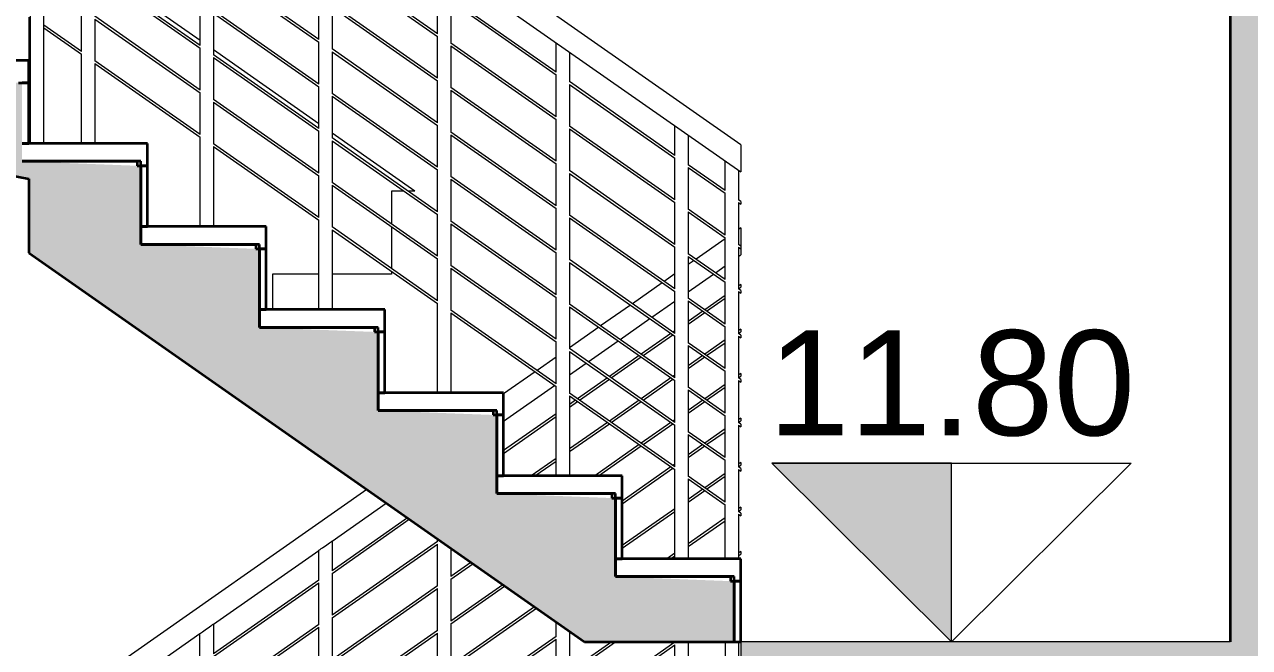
# Model space of a CAD drawing. Header units: metres. Extents: x 42 to 294, y -52 to 32.
# Drawn here: x 233.123 to 235.876, y 11.322 to 12.722 of the extents above; entities that cross this region are included whole.
import ezdxf

# ---------------------------------------------------------------- set-up
doc = ezdxf.new("R2010")
doc.units = ezdxf.units.M
doc.header["$LTSCALE"] = 0.15
doc.layers.get('0').update_dxf_attribs({"lineweight": 20})
for name, color, linetype, lineweight in [('A-FLORHRM', 1, 'Continuous', 9), ('A-FLOROTM', 6, 'Continuous', 13), ('A-FLORSTM', 2, 'Continuous', 9), ('A-WALL', 2, 'Continuous', 30)]:
    doc.layers.add(name, color=color, linetype=linetype, lineweight=lineweight)
doc.layers.add('MUROS', color=11, linetype='Continuous')
doc.styles.get("Standard").update_dxf_attribs({"font": 'arial.ttf', "height": 0.15})

# ---------------------------------------------------------------- blocks, each defined once
blk = doc.blocks.new('Barandilla - 30 mm-4-Sección  1')
at = {"layer": 'A-FLORHRM'}
for p, q in [((-0.2658, 11.84), (-0.2658, 11.7734)), ((-0.2958, 11.7524), (-0.2958, 11.819)), ((-0.2658, 11.7673), (-0.2658, 11.6734)), ((-0.2958, 11.6524), (-0.2958, 11.7463)), ((-0.2958, 11.5524), (-0.2958, 11.6463)), ((-0.2658, 11.6673), (-0.2658, 11.5734)), ((-0.2658, 11.5673), (-0.2658, 11.4734)), ((-0.2958, 11.4524), (-0.2958, 11.5463)), ((-0.2658, 11.4673), (-0.2658, 11.3734)), ((-0.2958, 11.3524), (-0.2958, 11.4463)), ((-0.2958, 11.2524), (-0.2958, 11.3463)), ((-0.2658, 11.3673), (-0.2658, 11.2734)), ((-0.2658, 11.2673), (-0.2658, 11.1734)), ((-0.2958, 11.1524), (-0.2958, 11.2463)), ((-0.2658, 11.1673), (-0.2658, 11.0734)), ((-0.2958, 11.0524), (-0.2958, 11.1463)), ((-0.2658, 11.0673), (-0.2658, 10.9468)), ((-0.2958, 10.9678), (-0.2958, 11.0463)), ((-0.2958, 10.8667), (-0.2958, 10.9068))]:
    blk.add_line(p, q, dxfattribs=at)
for points in [[(-0.2808, 11.8295), (-0.2775, 11.8318), (-0.2743, 11.834), (-0.2715, 11.836), (-0.2691, 11.8377), (-0.2673, 11.8389), (-0.2662, 11.8397), (-0.2658, 11.84)], [(-0.2958, 11.819), (-0.2954, 11.8192), (-0.2943, 11.82), (-0.2925, 11.8213), (-0.2902, 11.8229), (-0.2873, 11.8249), (-0.2841, 11.8271), (-0.2808, 11.8295)]]:
    blk.add_lwpolyline(points, dxfattribs=at)
blk = doc.blocks.new('Barandilla - 30 mm-5-Sección  1')
at = {"layer": 'A-FLORHRM'}
for p, q in [((-0.0291, 11.9391), (-0.0291, 12.0056)), ((0.0009, 12.0266), (0.0009, 11.9601)), ((0.0009, 11.954), (0.0009, 11.8601)), ((-0.0291, 11.8391), (-0.0291, 11.933)), ((0.0009, 11.854), (0.0009, 11.7601)), ((-0.0291, 11.7391), (-0.0291, 11.833)), ((0.0009, 11.754), (0.0009, 11.6601)), ((-0.0291, 11.6391), (-0.0291, 11.733)), ((0.0009, 11.654), (0.0009, 11.5601)), ((-0.0291, 11.5391), (-0.0291, 11.633)), ((0.0009, 11.554), (0.0009, 11.4601)), ((-0.0291, 11.4391), (-0.0291, 11.533)), ((0.0009, 11.454), (0.0009, 11.3601)), ((-0.0291, 11.3391), (-0.0291, 11.433)), ((0.0009, 11.354), (0.0009, 11.2601)), ((-0.0291, 11.2391), (-0.0291, 11.333)), ((-0.0291, 11.0533), (-0.0291, 11.233)), ((0.0009, 11.254), (0.0009, 11.0533))]:
    blk.add_line(p, q, dxfattribs=at)
for points in [[(-0.0291, 12.0056), (-0.0287, 12.0059), (-0.0276, 12.0067), (-0.0258, 12.0079), (-0.0235, 12.0096), (-0.0206, 12.0116), (-0.0174, 12.0138), (-0.0141, 12.0161)], [(-0.0141, 12.0161), (-0.0108, 12.0185), (-0.0076, 12.0207), (-0.0048, 12.0227), (-0.0024, 12.0243), (-0.0006, 12.0256), (0.0005, 12.0264), (0.0009, 12.0266)]]:
    blk.add_lwpolyline(points, dxfattribs=at)
blk = doc.blocks.new('Barandilla - 30 mm-6-Sección  1')
at = {"layer": 'A-FLORHRM'}
for p, q in [((0.2376, 12.0258), (0.2376, 12.0314)), ((0.2376, 11.9258), (0.2376, 12.0197)), ((0.2676, 12.0104), (0.2676, 11.9468)), ((0.2376, 11.8258), (0.2376, 11.9197)), ((0.2676, 11.9407), (0.2676, 11.8468)), ((0.2676, 11.8407), (0.2676, 11.7468)), ((0.2376, 11.7258), (0.2376, 11.8197)), ((0.2676, 11.7407), (0.2676, 11.6468)), ((0.2376, 11.6258), (0.2376, 11.7197)), ((0.2376, 11.5258), (0.2376, 11.6197)), ((0.2676, 11.6407), (0.2676, 11.5468)), ((0.2676, 11.5407), (0.2676, 11.4468)), ((0.2376, 11.4258), (0.2376, 11.5197)), ((0.2676, 11.4407), (0.2676, 11.24)), ((0.2376, 11.24), (0.2376, 11.4197))]:
    blk.add_line(p, q, dxfattribs=at)
blk = doc.blocks.new('Barandilla - 30 mm-7-Sección  1')
at = {"layer": 'A-FLORHRM'}
for p, q in [((0.5043, 12.3125), (0.5043, 12.3742)), ((0.5043, 12.2125), (0.5043, 12.3064)), ((0.5043, 12.1733), (0.5043, 12.2064)), ((0.5043, 11.8125), (0.5043, 11.8447)), ((0.5343, 11.8237), (0.5343, 11.7335)), ((0.5043, 11.7125), (0.5043, 11.8064)), ((0.5343, 11.7274), (0.5343, 11.6335)), ((0.5043, 11.6125), (0.5043, 11.7064)), ((0.5343, 11.6274), (0.5343, 11.4267)), ((0.5043, 11.4267), (0.5043, 11.6064))]:
    blk.add_line(p, q, dxfattribs=at)
blk = doc.blocks.new('Barandilla - 30 mm-8-Sección  1')
at = {"layer": 'A-FLORHRM'}
for p, q in [((0.771, 12.4992), (0.771, 12.5656)), ((0.771, 12.3992), (0.771, 12.4875)), ((0.771, 12.2992), (0.771, 12.3875)), ((0.771, 12.1992), (0.771, 12.2875)), ((0.771, 12.0992), (0.771, 12.1875)), ((0.771, 11.9992), (0.771, 12.0931)), ((0.771, 11.9867), (0.771, 11.9931)), ((0.771, 11.7992), (0.771, 11.8)), ((0.771, 11.6133), (0.771, 11.7931)), ((0.801, 11.8), (0.801, 11.6133))]:
    blk.add_line(p, q, dxfattribs=at)
blk.add_lwpolyline([(0.771, 12.5656), (0.771, 12.5657), (0.7712, 12.5658)], dxfattribs=at)
blk = doc.blocks.new('Barandilla - 30 mm-10-Sección  1')
at = {"layer": 'A-FLORHRM'}
for p, q in [((0.9153, 12.716), (0.9143, 12.716)), ((0.9153, 12.6925), (0.9153, 12.716)), ((0.9153, 12.5925), (0.9153, 12.6864)), ((0.9153, 12.4925), (0.9153, 12.5864)), ((0.9153, 12.3925), (0.9153, 12.4864)), ((0.9153, 12.2925), (0.9153, 12.3864)), ((0.9153, 12.1925), (0.9153, 12.2864)), ((0.9153, 12.0925), (0.9153, 12.1864)), ((0.9153, 11.9867), (0.9153, 12.0864)), ((0.8853, 11.6133), (0.8853, 11.8)), ((0.9153, 11.6133), (0.9153, 11.8))]:
    blk.add_line(p, q, dxfattribs=at)
blk = doc.blocks.new('Barandilla - Barandilla-53-Sección  1')
at = {"layer": 'A-FLORHRM'}
for p, q in [((0.9193, 12.7305), (0.9143, 12.727)), ((0.8843, 12.706), (0.8188, 12.6601)), ((0.9153, 12.6667), (0.9193, 12.6695)), ((0.9193, 12.6895), (0.9193, 12.6892)), ((0.8144, 12.6571), (0.8012, 12.6478)), ((0.8624, 12.6296), (0.8843, 12.645)), ((0.7712, 12.6268), (0.7473, 12.6101)), ((0.8012, 12.5868), (0.858, 12.6265)), ((0.743, 12.6071), (0.6759, 12.5601)), ((0.9193, 12.6031), (0.9153, 12.6002)), ((0.9153, 12.5941), (0.9193, 12.5969)), ((0.6716, 12.5571), (0.6045, 12.5101)), ((0.7195, 12.5296), (0.771, 12.5656)), ((0.8843, 12.5786), (0.8384, 12.5464)), ((0.8427, 12.5433), (0.8843, 12.5724)), ((0.6481, 12.4796), (0.7152, 12.5266)), ((0.834, 12.5433), (0.8012, 12.5203)), ((0.8012, 12.5142), (0.8384, 12.5403)), ((0.6001, 12.5071), (0.5345, 12.4611)), ((0.771, 12.4992), (0.767, 12.4964)), ((0.9193, 12.5031), (0.9153, 12.5002)), ((0.5767, 12.4296), (0.6437, 12.4766)), ((0.7626, 12.4933), (0.6955, 12.4464)), ((0.6999, 12.4433), (0.767, 12.4903)), ((0.8843, 12.4786), (0.8384, 12.4464)), ((0.8427, 12.4433), (0.8843, 12.4724)), ((0.9153, 12.4941), (0.9193, 12.4969)), ((0.6912, 12.4433), (0.6241, 12.3964)), ((0.834, 12.4433), (0.8012, 12.4203)), ((0.5045, 12.4401), (0.4616, 12.4101)), ((0.5345, 12.4001), (0.5723, 12.4266)), ((0.6285, 12.3933), (0.6955, 12.4403)), ((0.8012, 12.4142), (0.8384, 12.4403)), ((0.4573, 12.4071), (0.3861, 12.3573)), ((0.6197, 12.3933), (0.5527, 12.3464)), ((0.557, 12.3433), (0.6241, 12.3903)), ((0.7626, 12.3933), (0.6955, 12.3464)), ((0.6999, 12.3433), (0.767, 12.3903)), ((0.771, 12.3992), (0.767, 12.3964)), ((0.9193, 12.4031), (0.9153, 12.4002)), ((0.9153, 12.3941), (0.9193, 12.3969)), ((0.3861, 12.2962), (0.5009, 12.3766)), ((0.8843, 12.3786), (0.8384, 12.3464)), ((0.8427, 12.3433), (0.8843, 12.3724)), ((0.5483, 12.3433), (0.5345, 12.3337)), ((0.5345, 12.3276), (0.5527, 12.3403)), ((0.6912, 12.3433), (0.6241, 12.2964)), ((0.6285, 12.2933), (0.6955, 12.3403)), ((0.834, 12.3433), (0.8012, 12.3203)), ((0.8012, 12.3142), (0.8384, 12.3403)), ((0.5043, 12.3125), (0.3861, 12.2298)), ((0.3861, 12.2237), (0.5043, 12.3064)), ((0.6197, 12.2933), (0.5345, 12.2337)), ((0.5345, 12.2276), (0.6241, 12.2903)), ((0.7626, 12.2933), (0.6955, 12.2464)), ((0.6999, 12.2433), (0.767, 12.2903)), ((0.771, 12.2992), (0.767, 12.2964)), ((0.8843, 12.2786), (0.8384, 12.2464)), ((0.9193, 12.3031), (0.9153, 12.3002)), ((0.9153, 12.2941), (0.9193, 12.2969)), ((0.8427, 12.2433), (0.8843, 12.2724)), ((0.6912, 12.2433), (0.5912, 12.1733)), ((0.5999, 12.1733), (0.6955, 12.2403)), ((0.834, 12.2433), (0.8012, 12.2203)), ((0.8012, 12.2142), (0.8384, 12.2403)), ((0.5043, 12.2125), (0.4483, 12.1733)), ((0.457, 12.1733), (0.5043, 12.2064)), ((0.771, 12.1992), (0.767, 12.1964)), ((0.9193, 12.2031), (0.9153, 12.2002)), ((0.9153, 12.1941), (0.9193, 12.1969)), ((0.7626, 12.1933), (0.6528, 12.1165)), ((0.6528, 12.1104), (0.767, 12.1903)), ((0.8843, 12.1786), (0.8384, 12.1464)), ((0.8427, 12.1433), (0.8843, 12.1724)), ((0.0791, 12.1424), (-0.6807, 11.6105)), ((0.834, 12.1433), (0.8012, 12.1203)), ((0.8012, 12.1142), (0.8384, 12.1403)), ((0.0009, 12.0266), (0.1227, 12.1118)), ((0.771, 12.0992), (0.6528, 12.0165)), ((0.6528, 12.0104), (0.771, 12.0931)), ((0.9193, 12.1031), (0.9153, 12.1002)), ((0.9153, 12.0941), (0.9193, 12.0969)), ((0.1702, 12.0786), (0.0009, 11.9601)), ((0.0009, 11.954), (0.1745, 12.0756)), ((0.8843, 12.0786), (0.8012, 12.0203)), ((0.8012, 12.0142), (0.8843, 12.0724)), ((-0.2658, 11.8399), (-0.0291, 12.0056)), ((0.2376, 12.0258), (0.0009, 11.8601)), ((0.0009, 11.854), (0.2376, 12.0197)), ((0.9193, 12.0031), (0.9153, 12.0002)), ((0.313, 11.9786), (0.2676, 11.9468)), ((0.2676, 11.9407), (0.3174, 11.9756)), ((0.771, 11.9992), (0.7531, 11.9867)), ((0.7618, 11.9867), (0.771, 11.9931)), ((0.9153, 11.9941), (0.9193, 11.9969)), ((-0.0291, 11.9391), (-0.2658, 11.7734)), ((-0.2658, 11.7673), (-0.0291, 11.933)), ((0.2376, 11.9258), (0.0009, 11.7601)), ((0.0009, 11.754), (0.2376, 11.9197)), ((0.3844, 11.9286), (0.2676, 11.8468)), ((0.2676, 11.8407), (0.3888, 11.9256)), ((0.4559, 11.8786), (0.2676, 11.7468)), ((0.2676, 11.7407), (0.4602, 11.8756)), ((-0.0291, 11.8391), (-0.2658, 11.6734)), ((-0.5325, 11.6532), (-0.2958, 11.8189)), ((-0.2658, 11.6673), (-0.0291, 11.833)), ((0.2376, 11.8258), (0.0009, 11.6601)), ((0.0009, 11.654), (0.2376, 11.8197)), ((0.5043, 11.8125), (0.2676, 11.6468)), ((0.2676, 11.6407), (0.5043, 11.8064)), ((0.6293, 11.8), (0.5343, 11.7335)), ((0.5343, 11.7274), (0.638, 11.8)), ((0.771, 11.7992), (0.5343, 11.6335)), ((0.5343, 11.6274), (0.771, 11.7931))]:
    blk.add_line(p, q, dxfattribs=at)
for points in [[(0.9193, 12.7305), (0.9193, 12.7295), (0.9193, 12.7264), (0.9193, 12.7216), (0.9193, 12.7153), (0.9193, 12.7079), (0.9193, 12.7)], [(0.9193, 12.7), (0.9193, 12.6947), (0.9193, 12.6896)], [(0.9193, 12.6858), (0.9193, 12.6803), (0.9193, 12.6758), (0.9193, 12.6723), (0.9193, 12.6702), (0.9193, 12.6695)], [(0.9193, 12.6031), (0.9193, 12.6029), (0.9193, 12.6026), (0.9193, 12.6022), (0.9193, 12.6015), (0.9193, 12.6008), (0.9193, 12.6)], [(0.9193, 12.6), (0.9193, 12.5992), (0.9193, 12.5985), (0.9193, 12.5978), (0.9193, 12.5974), (0.9193, 12.5971), (0.9193, 12.5969)], [(0.9193, 12.5031), (0.9193, 12.5029), (0.9193, 12.5026), (0.9193, 12.5022), (0.9193, 12.5015), (0.9193, 12.5008), (0.9193, 12.5)], [(0.9193, 12.5), (0.9193, 12.4992), (0.9193, 12.4985), (0.9193, 12.4978), (0.9193, 12.4974), (0.9193, 12.4971), (0.9193, 12.4969)], [(0.9193, 12.4031), (0.9193, 12.4029), (0.9193, 12.4026), (0.9193, 12.4022), (0.9193, 12.4015), (0.9193, 12.4008), (0.9193, 12.4)], [(0.9193, 12.4), (0.9193, 12.3992), (0.9193, 12.3985), (0.9193, 12.3978), (0.9193, 12.3974), (0.9193, 12.3971), (0.9193, 12.3969)], [(0.9193, 12.3031), (0.9193, 12.3029), (0.9193, 12.3026), (0.9193, 12.3022), (0.9193, 12.3015), (0.9193, 12.3008), (0.9193, 12.3)], [(0.9193, 12.3), (0.9193, 12.2992), (0.9193, 12.2985), (0.9193, 12.2978), (0.9193, 12.2974), (0.9193, 12.2971), (0.9193, 12.2969)], [(0.9193, 12.2031), (0.9193, 12.2029), (0.9193, 12.2026), (0.9193, 12.2022), (0.9193, 12.2015), (0.9193, 12.2008), (0.9193, 12.2)], [(0.9193, 12.2), (0.9193, 12.1992), (0.9193, 12.1985), (0.9193, 12.1978), (0.9193, 12.1974), (0.9193, 12.1971), (0.9193, 12.1969)], [(0.9193, 12.1031), (0.9193, 12.1029), (0.9193, 12.1026), (0.9193, 12.1022), (0.9193, 12.1015), (0.9193, 12.1008), (0.9193, 12.1)], [(0.9193, 12.1), (0.9193, 12.0992), (0.9193, 12.0985), (0.9193, 12.0978), (0.9193, 12.0974), (0.9193, 12.0971), (0.9193, 12.0969)], [(0.9193, 12.0031), (0.9193, 12.0029), (0.9193, 12.0026), (0.9193, 12.0022), (0.9193, 12.0015), (0.9193, 12.0008), (0.9193, 12)], [(0.9193, 12), (0.9193, 11.9992), (0.9193, 11.9985), (0.9193, 11.9978), (0.9193, 11.9974), (0.9193, 11.9971), (0.9193, 11.9969)], [(0.9193, 11.9031), (0.9193, 11.9029), (0.9193, 11.9026), (0.9193, 11.9022), (0.9193, 11.9015), (0.9193, 11.9008), (0.9193, 11.9)], [(0.9193, 11.9), (0.9193, 11.8992), (0.9193, 11.8985), (0.9193, 11.8978), (0.9193, 11.8974), (0.9193, 11.8971), (0.9193, 11.8969)]]:
    blk.add_lwpolyline(points, dxfattribs=at)
for name in ['Barandilla - 30 mm-10-Sección  1', 'Barandilla - 30 mm-8-Sección  1', 'Barandilla - 30 mm-7-Sección  1', 'Barandilla - 30 mm-6-Sección  1', 'Barandilla - 30 mm-5-Sección  1', 'Barandilla - 30 mm-4-Sección  1']:
    blk.add_blockref(name, (0, 0), dxfattribs=at)
blk = doc.blocks.new('Escalera - Escaleras-64-Sección  1')
at = {"layer": 'A-FLORSTM'}
for p, q in [((-0.2956, 13.1513), (-0.414, 13.2342)), ((-0.6807, 13.2036), (-0.6807, 13.1067)), ((-0.0289, 12.9646), (-0.2656, 13.1303)), ((0.1872, 12.8133), (0.0011, 12.9436)), ((0.1626, 12.8133), (0.1342, 12.8133)), ((0.1342, 12.8133), (0.1342, 12.7393)), ((0.1872, 12.8133), (0.1713, 12.8133)), ((0.1342, 12.7332), (0.1342, 12.6393)), ((-0.0289, 12.6267), (-0.1325, 12.6267)), ((-0.1325, 12.6267), (-0.1325, 12.5467)), ((0.1342, 12.6267), (0.0011, 12.6267)), ((0.1342, 12.6332), (0.1342, 12.6267))]:
    blk.add_line(p, q, dxfattribs=at)
at = {"layer": 'A-FLORSTM', "lineweight": 35}
for p, q in [((-0.6807, 13.1067), (-1.7807, 13.1067)), ((-0.6807, 13.0567), (-0.6807, 13.1067)), ((-0.7037, 13.0567), (-0.6807, 13.0567)), ((-0.6807, 13.0567), (-0.6957, 13.0567)), ((-0.6807, 12.92), (-0.6807, 13.0567)), ((-0.414, 12.92), (-0.6957, 12.92)), ((-0.6957, 12.92), (-0.6807, 12.92)), ((-0.414, 12.87), (-0.414, 12.92)), ((-0.6957, 12.88), (-0.437, 12.88)), ((-0.429, 12.88), (-0.6957, 12.88)), ((-0.437, 12.88), (-0.437, 12.87)), ((-0.437, 12.87), (-0.414, 12.87)), ((-0.429, 12.6933), (-0.429, 12.88)), ((-0.414, 12.87), (-0.429, 12.87)), ((-0.429, 12.87), (-0.429, 12.7333)), ((-0.414, 12.7333), (-0.414, 12.87)), ((-0.6807, 12.8406), (-0.6807, 12.6742)), ((-0.1473, 12.7333), (-0.429, 12.7333)), ((-0.429, 12.7333), (-0.429, 12.6933)), ((-0.429, 12.7333), (-0.414, 12.7333)), ((-0.1473, 12.6833), (-0.1473, 12.7333)), ((-0.429, 12.6933), (-0.1703, 12.6933)), ((-0.1623, 12.6933), (-0.429, 12.6933)), ((-0.1703, 12.6933), (-0.1703, 12.6833)), ((-0.1623, 12.5067), (-0.1623, 12.6933)), ((-0.6807, 12.6742), (0.5682, 11.8)), ((-0.1703, 12.6833), (-0.1473, 12.6833)), ((-0.1473, 12.6833), (-0.1623, 12.6833)), ((-0.1623, 12.6833), (-0.1623, 12.5467)), ((-0.1473, 12.5467), (-0.1473, 12.6833)), ((0.1194, 12.5467), (-0.1623, 12.5467)), ((-0.1623, 12.5467), (-0.1623, 12.5067)), ((-0.1623, 12.5467), (-0.1473, 12.5467)), ((0.1194, 12.4967), (0.1194, 12.5467)), ((-0.1623, 12.5067), (0.0964, 12.5067)), ((0.1044, 12.5067), (-0.1623, 12.5067)), ((0.0964, 12.5067), (0.0964, 12.4967)), ((0.1044, 12.32), (0.1044, 12.5067)), ((0.0964, 12.4967), (0.1194, 12.4967)), ((0.1194, 12.4967), (0.1044, 12.4967)), ((0.1044, 12.4967), (0.1044, 12.36)), ((0.1194, 12.36), (0.1194, 12.4967)), ((0.3861, 12.36), (0.1044, 12.36)), ((0.1044, 12.36), (0.1044, 12.32)), ((0.1044, 12.36), (0.1194, 12.36)), ((0.3861, 12.31), (0.3861, 12.36)), ((0.1044, 12.32), (0.3631, 12.32)), ((0.3711, 12.32), (0.1044, 12.32)), ((0.3631, 12.32), (0.3631, 12.31)), ((0.3631, 12.31), (0.3861, 12.31)), ((0.3711, 12.1333), (0.3711, 12.32)), ((0.3861, 12.31), (0.3711, 12.31)), ((0.3711, 12.31), (0.3711, 12.1733)), ((0.3861, 12.1733), (0.3861, 12.31)), ((0.6528, 12.1733), (0.3711, 12.1733)), ((0.3711, 12.1733), (0.3711, 12.1333)), ((0.3711, 12.1733), (0.3861, 12.1733)), ((0.6528, 12.1233), (0.6528, 12.1733)), ((0.3711, 12.1333), (0.6298, 12.1333)), ((0.6378, 12.1333), (0.3711, 12.1333)), ((0.6298, 12.1333), (0.6298, 12.1233)), ((0.6298, 12.1233), (0.6528, 12.1233)), ((0.6378, 11.9467), (0.6378, 12.1333)), ((0.6528, 12.1233), (0.6378, 12.1233)), ((0.6378, 12.1233), (0.6378, 11.9867)), ((0.6528, 11.9867), (0.6528, 12.1233)), ((0.9193, 11.9867), (0.6378, 11.9867)), ((0.6378, 11.9867), (0.6378, 11.9467)), ((0.6378, 11.9867), (0.6528, 11.9867)), ((0.9193, 11.9367), (0.9193, 11.9867)), ((0.6378, 11.9467), (0.8963, 11.9467)), ((0.9043, 11.9467), (0.6378, 11.9467)), ((0.8963, 11.9467), (0.8963, 11.9367)), ((0.9043, 11.8), (0.9043, 11.9467)), ((0.8963, 11.9367), (0.9193, 11.9367)), ((0.9193, 11.9367), (0.9043, 11.9367)), ((0.9043, 11.9367), (0.9043, 11.8)), ((0.9193, 11.8), (0.9193, 11.9367)), ((0.5682, 11.8), (0.9043, 11.8)), ((0.9043, 11.8), (0.9193, 11.8))]:
    blk.add_line(p, q, dxfattribs=at)
at = {"layer": 'A-FLORSTM', "lineweight": 35, "start_tangent": (0.999714, -0.02392), "end_tangent": (0.982317, -0.187224)}
blk.add_spline([(-1.7807, 12.9354), (-1.6578, 12.9321), (-1.535, 12.928), (-1.4123, 12.9228), (-1.2896, 12.9162), (-1.1671, 12.9076), (-1.1059, 12.9022), (-1.0447, 12.8961), (-0.9836, 12.8891), (-0.9227, 12.8811), (-0.8016, 12.8623), (-0.7411, 12.8518), (-0.6807, 12.8406)], degree=3, dxfattribs=at)
blk = doc.blocks.new('Barandilla - 30 mm-21-Sección  1')
at = {"layer": 'A-FLORHRM'}
for p, q in [((0.7712, 10.0934), (0.7712, 10.1599)), ((0.8012, 10.1389), (0.8012, 10.0724)), ((0.7712, 9.9934), (0.7712, 10.0873)), ((0.8012, 10.0663), (0.8012, 9.9724)), ((0.7712, 9.8934), (0.7712, 9.9873)), ((0.8012, 9.9663), (0.8012, 9.8724)), ((0.7712, 9.7934), (0.7712, 9.8873)), ((0.8012, 9.8663), (0.8012, 9.7724)), ((0.7712, 9.6934), (0.7712, 9.7873)), ((0.8012, 9.7663), (0.8012, 9.6724)), ((0.7712, 9.5934), (0.7712, 9.6873)), ((0.8012, 9.6663), (0.8012, 9.5724)), ((0.7712, 9.4934), (0.7712, 9.5873)), ((0.8012, 9.5663), (0.8012, 9.4724)), ((0.7712, 9.3934), (0.7712, 9.4873)), ((0.8012, 9.4663), (0.8012, 9.3724)), ((0.7712, 9.1867), (0.7712, 9.3873)), ((0.8012, 9.3663), (0.8012, 9.1867))]:
    blk.add_line(p, q, dxfattribs=at)
blk = doc.blocks.new('Barandilla - 30 mm-22-Sección  1')
at = {"layer": 'A-FLORHRM'}
for p, q in [((0.5045, 10.2801), (0.5045, 10.3466)), ((0.5345, 10.3256), (0.5345, 10.2591)), ((0.5045, 10.1801), (0.5045, 10.274)), ((0.5345, 10.253), (0.5345, 10.1591)), ((0.5045, 10.0801), (0.5045, 10.174)), ((0.5345, 10.153), (0.5345, 10.0591)), ((0.5045, 9.9801), (0.5045, 10.074)), ((0.5345, 10.053), (0.5345, 9.9591)), ((0.5045, 9.8801), (0.5045, 9.974)), ((0.5345, 9.953), (0.5345, 9.8591)), ((0.5045, 9.7801), (0.5045, 9.874)), ((0.5345, 9.853), (0.5345, 9.7591)), ((0.5045, 9.6801), (0.5045, 9.774)), ((0.5345, 9.753), (0.5345, 9.6591)), ((0.5045, 9.5801), (0.5045, 9.674)), ((0.5345, 9.653), (0.5345, 9.5591)), ((0.5045, 9.3733), (0.5045, 9.574)), ((0.5345, 9.553), (0.5345, 9.3733))]:
    blk.add_line(p, q, dxfattribs=at)
blk = doc.blocks.new('Barandilla - 30 mm-23-Sección  1')
at = {"layer": 'A-FLORHRM'}
for p, q in [((0.2378, 10.4668), (0.2378, 10.5332)), ((0.2678, 10.5122), (0.2678, 10.4458)), ((0.2378, 10.3668), (0.2378, 10.4607)), ((0.2678, 10.4397), (0.2678, 10.3458)), ((0.2378, 10.2668), (0.2378, 10.3607)), ((0.2678, 10.3397), (0.2678, 10.2458)), ((0.2378, 10.1668), (0.2378, 10.2607)), ((0.2678, 10.2397), (0.2678, 10.1458)), ((0.2378, 10.0668), (0.2378, 10.1607)), ((0.2678, 10.1397), (0.2678, 10.0458)), ((0.2378, 9.9668), (0.2378, 10.0607)), ((0.2678, 10.0397), (0.2678, 9.9458)), ((0.2378, 9.8668), (0.2378, 9.9607)), ((0.2678, 9.9397), (0.2678, 9.8458)), ((0.2378, 9.7668), (0.2378, 9.8607)), ((0.2678, 9.8397), (0.2678, 9.7458)), ((0.2378, 9.56), (0.2378, 9.7607)), ((0.2678, 9.7397), (0.2678, 9.56))]:
    blk.add_line(p, q, dxfattribs=at)
blk = doc.blocks.new('Barandilla - 30 mm-24-Sección  1')
at = {"layer": 'A-FLORHRM'}
for p, q in [((-0.0289, 10.6535), (-0.0289, 10.7199)), ((0.0011, 10.6989), (0.0011, 10.6325)), ((-0.0289, 10.5535), (-0.0289, 10.6474)), ((0.0011, 10.6264), (0.0011, 10.5325)), ((-0.0289, 10.4535), (-0.0289, 10.5474)), ((0.0011, 10.5264), (0.0011, 10.4325)), ((-0.0289, 10.3535), (-0.0289, 10.4474)), ((0.0011, 10.4264), (0.0011, 10.3325)), ((-0.0289, 10.2535), (-0.0289, 10.3474)), ((0.0011, 10.3264), (0.0011, 10.2325)), ((-0.0289, 10.1535), (-0.0289, 10.2474)), ((0.0011, 10.2264), (0.0011, 10.1325)), ((-0.0289, 10.0535), (-0.0289, 10.1474)), ((0.0011, 10.1264), (0.0011, 10.0325)), ((-0.0289, 9.9535), (-0.0289, 10.0474)), ((0.0011, 10.0264), (0.0011, 9.9325)), ((-0.0289, 9.7467), (-0.0289, 9.9474)), ((0.0011, 9.9264), (0.0011, 9.7467))]:
    blk.add_line(p, q, dxfattribs=at)
blk = doc.blocks.new('Barandilla - 30 mm-25-Sección  1')
at = {"layer": 'A-FLORHRM'}
for p, q in [((-0.2956, 10.8402), (-0.2956, 10.9066)), ((-0.2656, 10.8856), (-0.2656, 10.8192)), ((-0.2956, 10.7402), (-0.2956, 10.8341)), ((-0.2656, 10.8131), (-0.2656, 10.7192)), ((-0.2956, 10.6402), (-0.2956, 10.7341)), ((-0.2656, 10.7131), (-0.2656, 10.6192)), ((-0.2956, 10.5402), (-0.2956, 10.6341)), ((-0.2656, 10.6131), (-0.2656, 10.5192)), ((-0.2956, 10.4402), (-0.2956, 10.5341)), ((-0.2656, 10.5131), (-0.2656, 10.4192)), ((-0.2956, 10.3402), (-0.2956, 10.4341)), ((-0.2656, 10.4131), (-0.2656, 10.3192)), ((-0.2956, 10.2402), (-0.2956, 10.3341)), ((-0.2656, 10.3131), (-0.2656, 10.2192)), ((-0.2956, 10.1402), (-0.2956, 10.2341)), ((-0.2656, 10.2131), (-0.2656, 10.1192)), ((-0.2956, 9.9333), (-0.2956, 10.1341)), ((-0.2656, 10.1131), (-0.2656, 9.9333))]:
    blk.add_line(p, q, dxfattribs=at)
blk = doc.blocks.new('Barandilla - 30 mm-26-Sección  1')
at = {"layer": 'A-FLORHRM'}
for p, q in [((-0.5623, 11.0269), (-0.5623, 11.0933)), ((-0.5323, 11.0723), (-0.5323, 11.0059)), ((-0.5623, 10.9269), (-0.5623, 11.0208)), ((-0.5323, 10.9998), (-0.5323, 10.9059)), ((-0.5623, 10.8269), (-0.5623, 10.9208)), ((-0.5323, 10.8998), (-0.5323, 10.8059)), ((-0.5623, 10.7269), (-0.5623, 10.8208)), ((-0.5323, 10.7998), (-0.5323, 10.7059)), ((-0.5623, 10.6269), (-0.5623, 10.7208)), ((-0.5323, 10.6998), (-0.5323, 10.6059)), ((-0.5623, 10.5269), (-0.5623, 10.6208)), ((-0.5323, 10.5998), (-0.5323, 10.5059)), ((-0.5623, 10.4269), (-0.5623, 10.5208)), ((-0.5323, 10.4998), (-0.5323, 10.4059)), ((-0.5623, 10.3269), (-0.5623, 10.4208)), ((-0.5323, 10.3998), (-0.5323, 10.3059)), ((-0.5623, 10.12), (-0.5623, 10.3208)), ((-0.5323, 10.2998), (-0.5323, 10.12))]:
    blk.add_line(p, q, dxfattribs=at)
blk.add_lwpolyline([(-0.5623, 11.0933), (-0.5623, 11.0933), (-0.5622, 11.0933)], dxfattribs=at)
blk = doc.blocks.new('Barandilla - 30 mm-27-Sección  1')
at = {"layer": 'A-FLORHRM'}
for p, q in [((0.8843, 10.0142), (0.8843, 10.0806)), ((0.9143, 10.0597), (0.9143, 9.9932)), ((0.8843, 9.9142), (0.8843, 10.0081)), ((0.9143, 9.9871), (0.9143, 9.8932)), ((0.8843, 9.8142), (0.8843, 9.9081)), ((0.9143, 9.8871), (0.9143, 9.7932)), ((0.8843, 9.7142), (0.8843, 9.8081)), ((0.9143, 9.7871), (0.9143, 9.6932)), ((0.8843, 9.6142), (0.8843, 9.7081)), ((0.9143, 9.6871), (0.9143, 9.5932)), ((0.8843, 9.5142), (0.8843, 9.6081)), ((0.9143, 9.5871), (0.9143, 9.4932)), ((0.8843, 9.4142), (0.8843, 9.5081)), ((0.9143, 9.4871), (0.9143, 9.3932)), ((0.8843, 9.3142), (0.8843, 9.4081)), ((0.9143, 9.3871), (0.9143, 9.2932)), ((0.8843, 9.1867), (0.8843, 9.3081)), ((0.9143, 9.2871), (0.9143, 9.1867))]:
    blk.add_line(p, q, dxfattribs=at)
blk.add_lwpolyline([(0.8843, 10.0806), (0.8844, 10.0806), (0.8845, 10.0806)], dxfattribs=at)
blk = doc.blocks.new('Barandilla - 30 mm-0-Sección  1')
at = {"layer": 'A-FLORHRM'}
for p, q in [((-0.6466, 11.2227), (-0.6599, 11.2227)), ((-0.6466, 11.2134), (-0.6466, 11.2227)), ((-0.6766, 10.12), (-0.6766, 11.1734)), ((-0.6466, 10.12), (-0.6466, 11.1524))]:
    blk.add_line(p, q, dxfattribs=at)
blk = doc.blocks.new('Barandilla - Barandilla-76-Sección  1')
at = {"layer": 'A-FLORHRM'}
for p, q in [((0.9193, 12.9172), (-0.6807, 14.0372)), ((-0.6807, 13.9762), (0.9193, 12.8562)), ((0.2378, 13.1668), (0.0011, 13.3325)), ((0.0011, 13.3264), (0.2378, 13.1607)), ((-0.2956, 13.1402), (-0.5323, 13.3059)), ((-0.5323, 13.2998), (-0.2956, 13.1341)), ((-0.0289, 13.1535), (-0.2656, 13.3192)), ((-0.2656, 13.3131), (-0.0289, 13.1474)), ((0.5045, 13.0801), (0.2678, 13.2458)), ((-0.0289, 13.0535), (-0.2656, 13.2192)), ((-0.2656, 13.2131), (-0.0289, 13.0474)), ((0.2378, 13.0668), (0.0011, 13.2325)), ((0.0011, 13.2264), (0.2378, 13.0607)), ((0.2678, 13.2397), (0.5045, 13.074)), ((-0.5623, 13.1269), (-0.6466, 13.1859)), ((-0.2956, 13.0402), (-0.5323, 13.2059)), ((-0.5323, 13.1998), (-0.2956, 13.0341)), ((-0.6466, 13.1798), (-0.5623, 13.1208)), ((0.2378, 12.9668), (0.0011, 13.1325)), ((0.5045, 12.9801), (0.2678, 13.1458)), ((0.2678, 13.1397), (0.5045, 12.974)), ((-0.2956, 12.9402), (-0.5323, 13.1059)), ((-0.0289, 12.9535), (-0.2656, 13.1192)), ((-0.2656, 13.1131), (-0.0289, 12.9474)), ((0.0011, 13.1264), (0.2378, 12.9607)), ((-0.5323, 13.0998), (-0.2956, 12.9341)), ((0.7712, 12.8934), (0.5345, 13.0591)), ((0.5345, 13.053), (0.7712, 12.8873)), ((0.2378, 12.8668), (0.0011, 13.0325)), ((0.0011, 13.0264), (0.2378, 12.8607)), ((0.5045, 12.8801), (0.2678, 13.0458)), ((0.2678, 13.0397), (0.5045, 12.874)), ((-0.0289, 12.8535), (-0.2656, 13.0192)), ((-0.2656, 13.0131), (-0.0289, 12.8474)), ((0.5045, 12.7801), (0.2678, 12.9458)), ((0.2678, 12.9397), (0.5045, 12.774)), ((0.7712, 12.7934), (0.5345, 12.9591)), ((0.5345, 12.953), (0.7712, 12.7873)), ((-0.0289, 12.7535), (-0.2656, 12.9192)), ((-0.2656, 12.9131), (-0.0289, 12.7474)), ((0.2378, 12.7668), (0.0011, 12.9325)), ((0.0011, 12.9264), (0.2378, 12.7607)), ((0.7712, 12.6934), (0.5345, 12.8591)), ((0.8843, 12.8142), (0.8012, 12.8724)), ((0.8012, 12.8663), (0.8843, 12.8081)), ((0.2378, 12.6668), (0.0011, 12.8325)), ((0.5045, 12.6801), (0.2678, 12.8458)), ((0.2678, 12.8397), (0.5045, 12.674)), ((0.5345, 12.853), (0.7712, 12.6873)), ((0.0011, 12.8264), (0.2378, 12.6607)), ((0.8843, 12.7142), (0.8012, 12.7724)), ((0.9193, 12.7897), (0.9143, 12.7932)), ((0.9143, 12.7871), (0.9193, 12.7836)), ((0.5045, 12.5801), (0.2678, 12.7458)), ((0.7712, 12.5934), (0.5345, 12.7591)), ((0.5345, 12.753), (0.7712, 12.5873)), ((0.8012, 12.7663), (0.8843, 12.7081)), ((0.2378, 12.5668), (0.0011, 12.7325)), ((0.0011, 12.7264), (0.2378, 12.5607)), ((0.2678, 12.7397), (0.5045, 12.574)), ((0.9193, 12.6897), (0.9143, 12.6932)), ((0.8843, 12.6142), (0.8012, 12.6724)), ((0.8012, 12.6663), (0.8843, 12.6081)), ((0.9143, 12.6871), (0.9193, 12.6836)), ((0.5045, 12.4801), (0.2678, 12.6458)), ((0.2678, 12.6397), (0.5045, 12.474)), ((0.7712, 12.4934), (0.5345, 12.6591)), ((0.5345, 12.653), (0.7712, 12.4873)), ((0.9193, 12.5897), (0.9143, 12.5932)), ((0.9143, 12.5871), (0.9193, 12.5836)), ((0.7712, 12.3934), (0.5345, 12.5591)), ((0.5345, 12.553), (0.7712, 12.3873)), ((0.8843, 12.5142), (0.8012, 12.5724)), ((0.8012, 12.5663), (0.8843, 12.5081)), ((0.5045, 12.3801), (0.2678, 12.5458)), ((0.2678, 12.5397), (0.5045, 12.374)), ((0.8843, 12.4142), (0.8012, 12.4724)), ((0.9193, 12.4897), (0.9143, 12.4932)), ((0.9143, 12.4871), (0.9193, 12.4836)), ((0.7712, 12.2934), (0.5345, 12.4591)), ((0.5345, 12.453), (0.7712, 12.2873)), ((0.8012, 12.4663), (0.8843, 12.4081)), ((0.9193, 12.3897), (0.9143, 12.3932)), ((0.9143, 12.3871), (0.9193, 12.3836)), ((0.8843, 12.3142), (0.8012, 12.3724)), ((0.8012, 12.3663), (0.8843, 12.3081)), ((0.7712, 12.1934), (0.5345, 12.3591)), ((0.5345, 12.353), (0.7712, 12.1873)), ((0.9193, 12.2897), (0.9143, 12.2932)), ((0.9143, 12.2871), (0.9193, 12.2836)), ((0.8843, 12.2142), (0.8012, 12.2724)), ((0.8012, 12.2663), (0.8843, 12.2081)), ((0.8843, 12.1142), (0.8012, 12.1724)), ((0.9193, 12.1897), (0.9143, 12.1932)), ((0.9143, 12.1871), (0.9193, 12.1836)), ((0.8012, 12.1663), (0.8843, 12.1081)), ((0.9193, 12.0897), (0.9143, 12.0932)), ((0.9143, 12.0871), (0.9193, 12.0836))]:
    blk.add_line(p, q, dxfattribs=at)
for points in [[(0.9193, 12.9172), (0.9193, 12.9164), (0.9193, 12.9142), (0.9193, 12.9105), (0.9193, 12.9057), (0.9193, 12.8999), (0.9193, 12.8935), (0.9193, 12.8867)], [(0.9193, 12.8867), (0.9193, 12.8788), (0.9193, 12.8714), (0.9193, 12.8651), (0.9193, 12.8602), (0.9193, 12.8572), (0.9193, 12.8562)], [(0.9193, 12.7897), (0.9193, 12.7896), (0.9193, 12.7894), (0.9193, 12.7891), (0.9193, 12.7886), (0.9193, 12.788), (0.9193, 12.7873), (0.9193, 12.7867)], [(0.9193, 12.7867), (0.9193, 12.7859), (0.9193, 12.7851), (0.9193, 12.7845), (0.9193, 12.784), (0.9193, 12.7837), (0.9193, 12.7836)], [(0.9193, 12.6897), (0.9193, 12.6896), (0.9193, 12.6894), (0.9193, 12.6891), (0.9193, 12.6886), (0.9193, 12.688), (0.9193, 12.6873), (0.9193, 12.6867)], [(0.9193, 12.6867), (0.9193, 12.6859), (0.9193, 12.6851), (0.9193, 12.6845), (0.9193, 12.684), (0.9193, 12.6837), (0.9193, 12.6836)], [(0.9193, 12.5897), (0.9193, 12.5896), (0.9193, 12.5894), (0.9193, 12.5891), (0.9193, 12.5886), (0.9193, 12.588), (0.9193, 12.5873), (0.9193, 12.5867)], [(0.9193, 12.5867), (0.9193, 12.5859), (0.9193, 12.5851), (0.9193, 12.5845), (0.9193, 12.584), (0.9193, 12.5837), (0.9193, 12.5836)], [(0.9193, 12.4897), (0.9193, 12.4896), (0.9193, 12.4894), (0.9193, 12.4891), (0.9193, 12.4886), (0.9193, 12.488), (0.9193, 12.4873), (0.9193, 12.4867)], [(0.9193, 12.4867), (0.9193, 12.4859), (0.9193, 12.4851), (0.9193, 12.4845), (0.9193, 12.484), (0.9193, 12.4837), (0.9193, 12.4836)], [(0.9193, 12.3897), (0.9193, 12.3896), (0.9193, 12.3894), (0.9193, 12.3891), (0.9193, 12.3886), (0.9193, 12.388), (0.9193, 12.3873), (0.9193, 12.3867)], [(0.9193, 12.3867), (0.9193, 12.3859), (0.9193, 12.3851), (0.9193, 12.3845), (0.9193, 12.384), (0.9193, 12.3837), (0.9193, 12.3836)], [(0.9193, 12.2897), (0.9193, 12.2896), (0.9193, 12.2894), (0.9193, 12.2891), (0.9193, 12.2886), (0.9193, 12.288), (0.9193, 12.2873), (0.9193, 12.2867)], [(0.9193, 12.2867), (0.9193, 12.2859), (0.9193, 12.2851), (0.9193, 12.2845), (0.9193, 12.284), (0.9193, 12.2837), (0.9193, 12.2836)], [(0.9193, 12.1897), (0.9193, 12.1896), (0.9193, 12.1894), (0.9193, 12.1891), (0.9193, 12.1886), (0.9193, 12.188), (0.9193, 12.1873), (0.9193, 12.1867)], [(0.9193, 12.1867), (0.9193, 12.1859), (0.9193, 12.1851), (0.9193, 12.1845), (0.9193, 12.184), (0.9193, 12.1837), (0.9193, 12.1836)], [(0.9193, 12.0897), (0.9193, 12.0896), (0.9193, 12.0894), (0.9193, 12.0891), (0.9193, 12.0886), (0.9193, 12.088), (0.9193, 12.0873), (0.9193, 12.0867)], [(0.9193, 12.0867), (0.9193, 12.0859), (0.9193, 12.0851), (0.9193, 12.0845), (0.9193, 12.084), (0.9193, 12.0837), (0.9193, 12.0836)]]:
    blk.add_lwpolyline(points, dxfattribs=at)
for name in ['Barandilla - 30 mm-0-Sección  1', 'Barandilla - 30 mm-26-Sección  1', 'Barandilla - 30 mm-25-Sección  1', 'Barandilla - 30 mm-24-Sección  1', 'Barandilla - 30 mm-23-Sección  1', 'Barandilla - 30 mm-22-Sección  1', 'Barandilla - 30 mm-21-Sección  1', 'Barandilla - 30 mm-27-Sección  1']:
    blk.add_blockref(name, (0, 2.8), dxfattribs=at)

msp = doc.modelspace()

# ---------------------------------------------------------------- hatches: boundary and pattern name
h = msp.add_hatch(color=256)
h.paths.add_polyline_path([(235.2061, 11.7362), (234.8023, 11.7362), (235.2061, 11.3342)])
h.paths.add_polyline_path([(235.2061, 14.5362), (234.8023, 14.5362), (235.2061, 14.1342)])
h.paths.add_polyline_path([(235.2061, 17.3362), (234.8023, 17.3362), (235.2061, 16.9342)])
h.paths.add_polyline_path([(235.2061, 20.1362), (234.8023, 20.1362), (235.2061, 19.7342)])
h.paths.add_polyline_path([(235.2061, 22.6362), (234.8023, 22.6362), (235.2061, 22.2342)])
at = {"layer": 'MUROS', "ltscale": 0.1}
h = msp.add_hatch(color=256, dxfattribs=at)
h.paths.add_polyline_path([(238.7077, 6.6342), (238.4077, 6.6342), (238.4077, 5.7342), (237.0327, 5.7342), (237.0327, 8.2342), (238.4077, 8.2342), (238.4077, 7.8342), (238.7077, 7.8342), (238.7077, 9.4342), (238.4077, 9.4342), (238.4077, 8.5342), (237.0327, 8.5342), (237.0327, 11.0342), (238.4077, 11.0342), (238.4077, 10.6342), (238.7077, 10.6342), (238.7077, 12.2342), (238.4077, 12.2342), (238.4077, 11.3342), (237.0327, 11.3342), (237.0327, 13.8342), (238.4077, 13.8342), (238.4077, 13.4342), (238.7077, 13.4342), (238.7077, 15.0342), (238.4077, 15.0342), (238.4077, 14.1342), (237.0327, 14.1342), (237.0327, 16.6342), (238.4077, 16.6342), (238.4077, 16.2342), (238.7077, 16.2342), (238.7077, 17.8342), (238.4077, 17.8342), (238.4077, 16.9342), (237.0327, 16.9342), (237.0327, 19.4342), (238.4077, 19.4342), (238.4077, 19.0342), (238.7077, 19.0342), (238.7077, 19.4342), (238.7077, 19.7342), (238.7077, 20.7342), (238.5577, 20.7342), (238.5577, 19.7342), (237.0327, 19.7342), (237.0327, 22.2342), (236.8827, 22.2342), (232.0327, 22.2342), (231.7327, 22.2342), (231.7327, 21.7342), (232.0327, 21.7342), (232.0327, 21.9342), (235.8327, 21.9342), (235.8327, 19.7342), (234.7327, 19.7342), (234.7327, 19.4342), (235.8327, 19.4342), (235.8327, 16.9342), (234.7327, 16.9342), (234.7327, 16.6342), (235.8327, 16.6342), (235.8327, 14.1342), (234.7327, 14.1342), (234.7327, 13.8342), (235.8327, 13.8342), (235.8327, 11.3342), (234.7327, 11.3342), (234.7327, 11.0342), (235.8327, 11.0342), (235.8327, 8.5342), (234.7327, 8.5342), (234.7327, 8.2342), (234.7477, 8.2342), (235.8327, 8.2342), (235.8327, 5.7342), (234.7327, 5.7342), (234.7327, 5.4342), (234.7477, 5.4342), (235.8327, 5.4342), (235.8327, 2.9342), (234.7327, 2.9342), (234.7327, 2.6342), (234.7477, 2.6342), (235.8327, 2.6342), (235.8327, 0.1342), (234.7327, 0.1342), (234.7327, -0.1658), (234.7477, -0.1658), (235.8327, -0.1658), (235.8327, -2.6658), (235.9827, -2.6658), (235.9827, -0.1658), (236.8827, -0.1658), (236.8827, -2.6658), (237.0327, -2.6658), (237.0327, -0.1658), (245.6827, -0.1658), (245.6827, -0.4658), (245.6827, -2.6658), (245.8327, -2.6658), (245.8327, 2.9342), (245.6827, 2.9342), (245.6827, 0.1342), (238.7077, 0.1342), (238.7077, 1.0342), (238.4077, 1.0342), (238.4077, 0.1342), (237.0327, 0.1342), (237.0327, 2.6342), (238.4077, 2.6342), (238.4077, 2.2342), (238.7077, 2.2342), (238.7077, 3.8342), (238.4077, 3.8342), (238.4077, 2.9342), (237.0327, 2.9342), (237.0327, 5.4342), (238.4077, 5.4342), (238.4077, 5.0342), (238.7077, 5.0342)])
h.paths.add_polyline_path([(236.8827, 5.4342), (236.8827, 2.9342), (235.9827, 2.9342), (235.9827, 5.4342)], flags=16)
h.paths.add_polyline_path([(236.8827, 5.7342), (235.9827, 5.7342), (235.9827, 8.2342), (236.8827, 8.2342)], flags=16)
h.paths.add_polyline_path([(236.8827, 2.6342), (236.8827, 0.1342), (235.9827, 0.1342), (235.9827, 2.6342)], flags=16)
h.paths.add_polyline_path([(236.8827, 8.5342), (235.9827, 8.5342), (235.9827, 11.0342), (236.8827, 11.0342)], flags=16)
h.paths.add_polyline_path([(236.8827, 11.3342), (235.9827, 11.3342), (235.9827, 13.8342), (236.8827, 13.8342)], flags=16)
h.paths.add_polyline_path([(236.8827, 14.1342), (235.9827, 14.1342), (235.9827, 16.6342), (236.8827, 16.6342)], flags=16)
h.paths.add_polyline_path([(236.8827, 16.9342), (235.9827, 16.9342), (235.9827, 19.4342), (236.8827, 19.4342)], flags=16)
h.paths.add_polyline_path([(236.8827, 19.7342), (235.9827, 19.7342), (235.9827, 21.9342), (236.8827, 21.9342)], flags=16)
h.paths.add_polyline_path([(236.5144, 0.1336), (236.5144, 0.6164), (236.2053, 0.6164), (236.2053, 0.1336)], flags=24)
h.paths.add_polyline_path([(236.5146, 1.1447), (236.5146, 1.6275), (236.2054, 1.6275), (236.2054, 1.1447)], flags=8)
h.paths.add_polyline_path([(236.5144, 2.9542), (236.5144, 3.437), (236.2053, 3.437), (236.2053, 2.9542)], flags=8)
h.paths.add_polyline_path([(236.5146, 3.9447), (236.5146, 4.4275), (236.2054, 4.4275), (236.2054, 3.9447)], flags=8)
h.paths.add_polyline_path([(236.5144, 5.8069), (236.5144, 6.2897), (236.2053, 6.2897), (236.2053, 5.8069)], flags=8)
h.paths.add_polyline_path([(236.5146, 6.7447), (236.5146, 7.2275), (236.2054, 7.2275), (236.2054, 6.7447)], flags=8)
h.paths.add_polyline_path([(236.5144, 8.568), (236.5144, 9.0508), (236.2053, 9.0508), (236.2053, 8.568)], flags=8)
h.paths.add_polyline_path([(236.5146, 9.5447), (236.5146, 10.0275), (236.2054, 10.0275), (236.2054, 9.5447)], flags=8)
h.paths.add_polyline_path([(236.5144, 11.4022), (236.5144, 11.8851), (236.2053, 11.8851), (236.2053, 11.4022)], flags=8)
h.paths.add_polyline_path([(236.5146, 12.3447), (236.5146, 12.8275), (236.2054, 12.8275), (236.2054, 12.3447)], flags=8)
h.paths.add_polyline_path([(236.5144, 14.2018), (236.5144, 14.6847), (236.2053, 14.6847), (236.2053, 14.2018)], flags=8)
h.paths.add_polyline_path([(236.5146, 15.1447), (236.5146, 15.6275), (236.2054, 15.6275), (236.2054, 15.1447)], flags=8)
h.paths.add_polyline_path([(236.5144, 17.0206), (236.5144, 17.5035), (236.2053, 17.5035), (236.2053, 17.0206)], flags=8)
h.paths.add_polyline_path([(236.5146, 17.9447), (236.5146, 18.4275), (236.2054, 18.4275), (236.2054, 17.9447)], flags=8)
h.paths.add_polyline_path([(236.5144, 19.8662), (236.5144, 20.3491), (236.2053, 20.3491), (236.2053, 19.8662)], flags=8)
h.paths.add_polyline_path([(236.5146, 20.5947), (236.5146, 21.0775), (236.2054, 21.0775), (236.2054, 20.5947)], flags=8)
h = msp.add_hatch(color=256, dxfattribs=at)
edge = h.paths.add_edge_path()
edge.add_line((233.6511, 12.0808), (233.6511, 12.2175))
edge.add_line((233.6511, 12.2175), (233.6431, 12.2175))
edge.add_line((233.6431, 12.2175), (233.3844, 12.2275))
edge.add_line((233.3844, 12.2275), (233.3844, 12.2675))
edge.add_line((233.3844, 12.2675), (233.3844, 12.4042))
edge.add_line((233.3844, 12.4042), (233.3764, 12.4042))
edge.add_line((233.3764, 12.4042), (233.1177, 12.4142))
edge.add_line((233.1177, 12.4142), (233.1177, 12.4542))
edge.add_line((233.1177, 12.4542), (233.1177, 12.5908))
edge.add_line((233.1177, 12.5908), (233.1097, 12.5908))
edge.add_line((233.1097, 12.5908), (232.0327, 12.6008))
edge.add_line((232.0327, 12.6008), (232.0327, 12.4696))
edge.add_spline(control_points=[(232.0327, 12.4696), (232.0737, 12.4686), (232.1556, 12.4664), (232.2784, 12.4624), (232.4011, 12.4572), (232.5238, 12.4507), (232.6259, 12.4436), (232.7076, 12.4365), (232.7687, 12.4305), (232.8298, 12.4234), (232.9109, 12.4128), (232.9917, 12.4), (233.0724, 12.3861), (233.1126, 12.3786), (233.1327, 12.3748)], knot_values=[0, 0, 0, 0, 0.122886, 0.245727, 0.368561, 0.491484, 0.614256, 0.675729, 0.737214, 0.798679, 0.860101, 0.982707, 1.044093, 1.105545, 1.105545, 1.105545, 1.105545], degree=3, periodic=0)
edge.add_line((233.1327, 12.3748), (233.1327, 12.2084))
edge.add_line((233.1327, 12.2084), (234.3816, 11.3342))
edge.add_line((234.3816, 11.3342), (234.7177, 11.3342))
edge.add_line((234.7177, 11.3342), (234.7177, 11.4708))
edge.add_line((234.7177, 11.4708), (234.7097, 11.4708))
edge.add_line((234.7097, 11.4708), (234.4512, 11.4808))
edge.add_line((234.4512, 11.4808), (234.4512, 11.5208))
edge.add_line((234.4512, 11.5208), (234.4512, 11.6575))
edge.add_line((234.4512, 11.6575), (234.4432, 11.6575))
edge.add_line((234.4432, 11.6575), (234.1845, 11.6675))
edge.add_line((234.1845, 11.6675), (234.1845, 11.7075))
edge.add_line((234.1845, 11.7075), (234.1845, 11.8442))
edge.add_line((234.1845, 11.8442), (234.1765, 11.8442))
edge.add_line((234.1765, 11.8442), (233.9178, 11.8542))
edge.add_line((233.9178, 11.8542), (233.9178, 11.8942))
edge.add_line((233.9178, 11.8942), (233.9178, 12.0308))
edge.add_line((233.9178, 12.0308), (233.9098, 12.0308))
edge.add_line((233.9098, 12.0308), (233.6511, 12.0408))
edge.add_line((233.6511, 12.0408), (233.6511, 12.0808))

# ---------------------------------------------------------------- linework, layer by layer
for p, q in [((234.8023, 11.7362), (235.2061, 11.3342)), ((234.8023, 11.7362), (235.6099, 11.7362)), ((235.2061, 11.7362), (234.8023, 11.7362)), ((234.8023, 11.7362), (235.2061, 11.3342)), ((235.2061, 11.7362), (234.8023, 11.7362)), ((234.8023, 11.7362), (235.2061, 11.3342)), ((235.6099, 11.7362), (235.2061, 11.3342)), ((235.2061, 11.3342), (235.2061, 11.7362)), ((235.2061, 11.3342), (235.2061, 11.7362)), ((235.2061, 11.3342), (235.2061, 11.7362))]:
    msp.add_line(p, q)
at = {"layer": 'A-FLOROTM'}
for p, q in [((235.8327, 11.3342), (234.7327, 11.3342)), ((234.7327, 11.3342), (234.7327, 11.0342))]:
    msp.add_line(p, q, dxfattribs=at)
at = {"layer": 'A-WALL', "lineweight": 35}
msp.add_line((235.8327, 13.8342), (235.8327, 11.3342), dxfattribs=at)

# ---------------------------------------------------------------- block references
at = {"layer": 'A-FLORHRM'}
for name in ['Barandilla - Barandilla-76-Sección  1', 'Barandilla - Barandilla-53-Sección  1']:
    msp.add_blockref(name, (233.8134, -0.4658), dxfattribs=at)
at = {"layer": 'A-FLORSTM'}
msp.add_blockref('Escalera - Escaleras-64-Sección  1', (233.8134, -0.4658), dxfattribs=at)

# ---------------------------------------------------------------- texts
at = {"insert": (235.2066, 12.0345), "char_height": 0.236048, "width": 0.98496, "attachment_point": 2, "line_spacing_factor": 0.938532}
msp.add_mtext('\\fArial|b0|i0|c0|p34|;11.80', dxfattribs=at)

doc.saveas('drawing.dxf')
